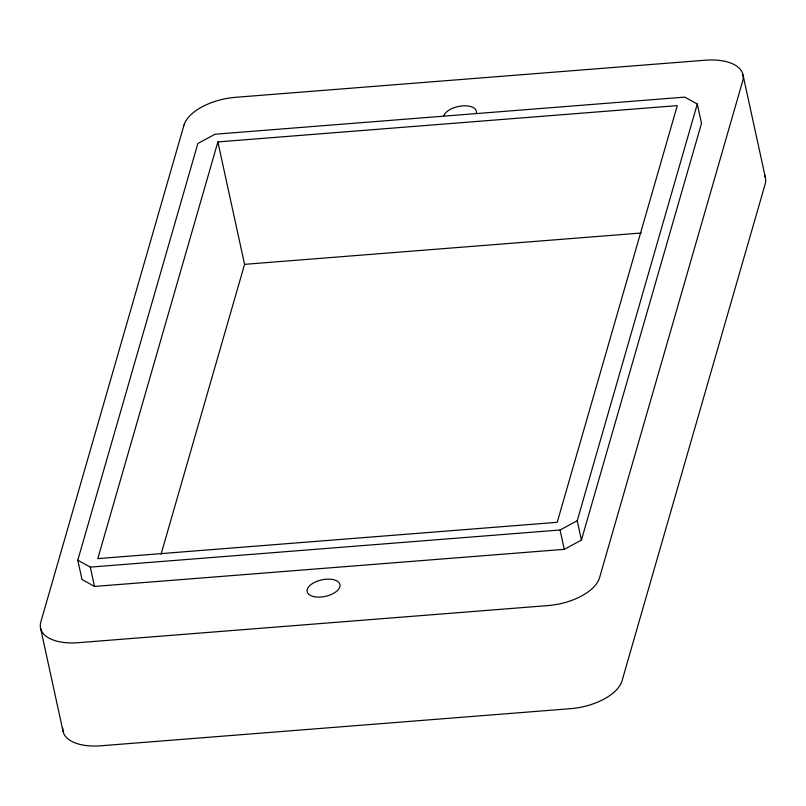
<?xml version="1.0" encoding="UTF-8"?>
<svg xmlns="http://www.w3.org/2000/svg" width="806" height="806" viewBox="0 0 806 806"><rect width="100%" height="100%" fill="white"/><g stroke="black" fill="none" stroke-linecap="round" stroke-linejoin="round"><path stroke-width="1.21" d="M77.799 560.19L197.873 143.488L215.021 134.229L684.808 97.113L697.291 104.034L701.502 123.368L581.428 540.07L564.281 549.329L94.504 586.446L82.011 579.524L77.799 560.19L90.282 567.112L560.069 529.995L577.217 520.736L697.291 104.034M217.882 141.916L97.808 558.618L557.208 522.318L677.282 105.616L217.882 141.916L244.571 264.348L161.049 554.236M244.571 264.348L641.223 233.015M742.981 74.807L765.458 177.914M577.217 520.736L581.428 540.07M560.069 529.995L564.281 549.329M90.282 567.112L94.504 586.446M40.542 628.086L63.019 731.193M764.461 175.053A45.791 23.031 -12.3 0 1 765.166 184.08L622.01 680.889A45.791 23.031 -12.3 0 1 570.557 708.676L100.78 745.792A45.791 23.031 -12.3 0 1 62.777 728.171M443.683 115.983A16.785 8.443 -12.3 0 1 462.664 105.868A16.785 8.443 -12.3 0 1 476.235 113.565M183.99 125.111L40.834 621.92A45.791 23.031 -12.3 0 0 78.293 642.684L548.08 605.568A45.791 23.031 -12.3 0 0 599.533 577.781L742.689 80.973A45.791 23.031 -12.3 0 0 705.22 60.208L235.443 97.325A45.791 23.031 -12.3 0 0 183.99 125.111M313.826 596.621A16.785 8.443 -12.3 0 0 339.971 586.395A16.785 8.443 -12.3 0 0 316.889 581.338A16.785 8.443 -12.3 0 0 313.826 596.621"/></g></svg>
